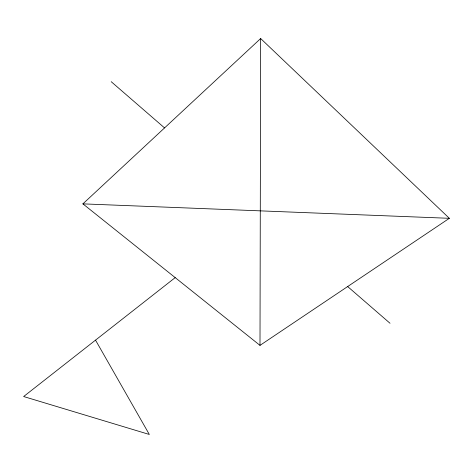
<?xml version="1.0" encoding="UTF-8"?>
<svg xmlns="http://www.w3.org/2000/svg" width="473" height="473" viewBox="0 0 473 473"><rect width="100%" height="100%" fill="white"/><g stroke="black" fill="none" stroke-linecap="round" stroke-linejoin="round"><path stroke-width="0.71" d="M259.996 345.379L260.653 38.532L82.899 203.863L259.996 345.379L449.35 218.313L260.653 38.532M175.199 277.621L23.65 396.534L149.332 434.468L95.528 340.134M82.899 203.863L449.35 218.313M111.214 81.699L164.557 127.911M347.655 286.555L390.018 323.266"/></g></svg>
